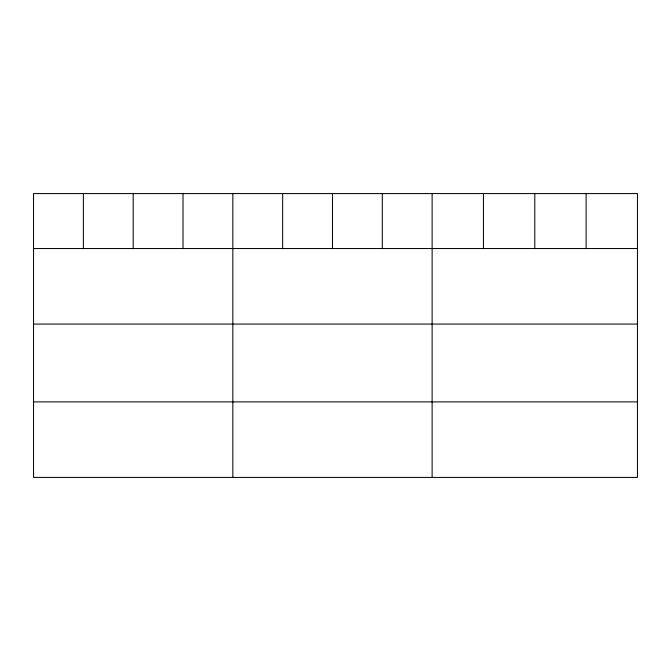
<?xml version="1.0" encoding="UTF-8"?>
<svg xmlns="http://www.w3.org/2000/svg" width="671" height="671" viewBox="0 0 671 671"><rect width="100%" height="100%" fill="white"/><g stroke="black" fill="none" stroke-linecap="round" stroke-linejoin="round"><path stroke-width="1.01" d="M637.45 248.547L637.45 477.417L33.55 477.417L33.55 193.584L637.45 193.584L637.45 248.547L33.55 248.547M33.55 324.068L637.45 324.068M33.55 401.887L637.45 401.887M586.118 193.584L586.118 248.547M534.787 193.584L534.787 248.547M483.455 193.584L483.455 248.547M432.124 193.584L432.124 477.417M382.302 193.584L382.302 248.547M332.481 193.584L332.481 248.547M282.659 193.584L282.659 248.547M232.837 193.584L232.837 477.417M183.015 193.584L183.015 248.547M133.194 193.584L133.194 248.547M83.372 193.584L83.372 248.547"/></g></svg>
